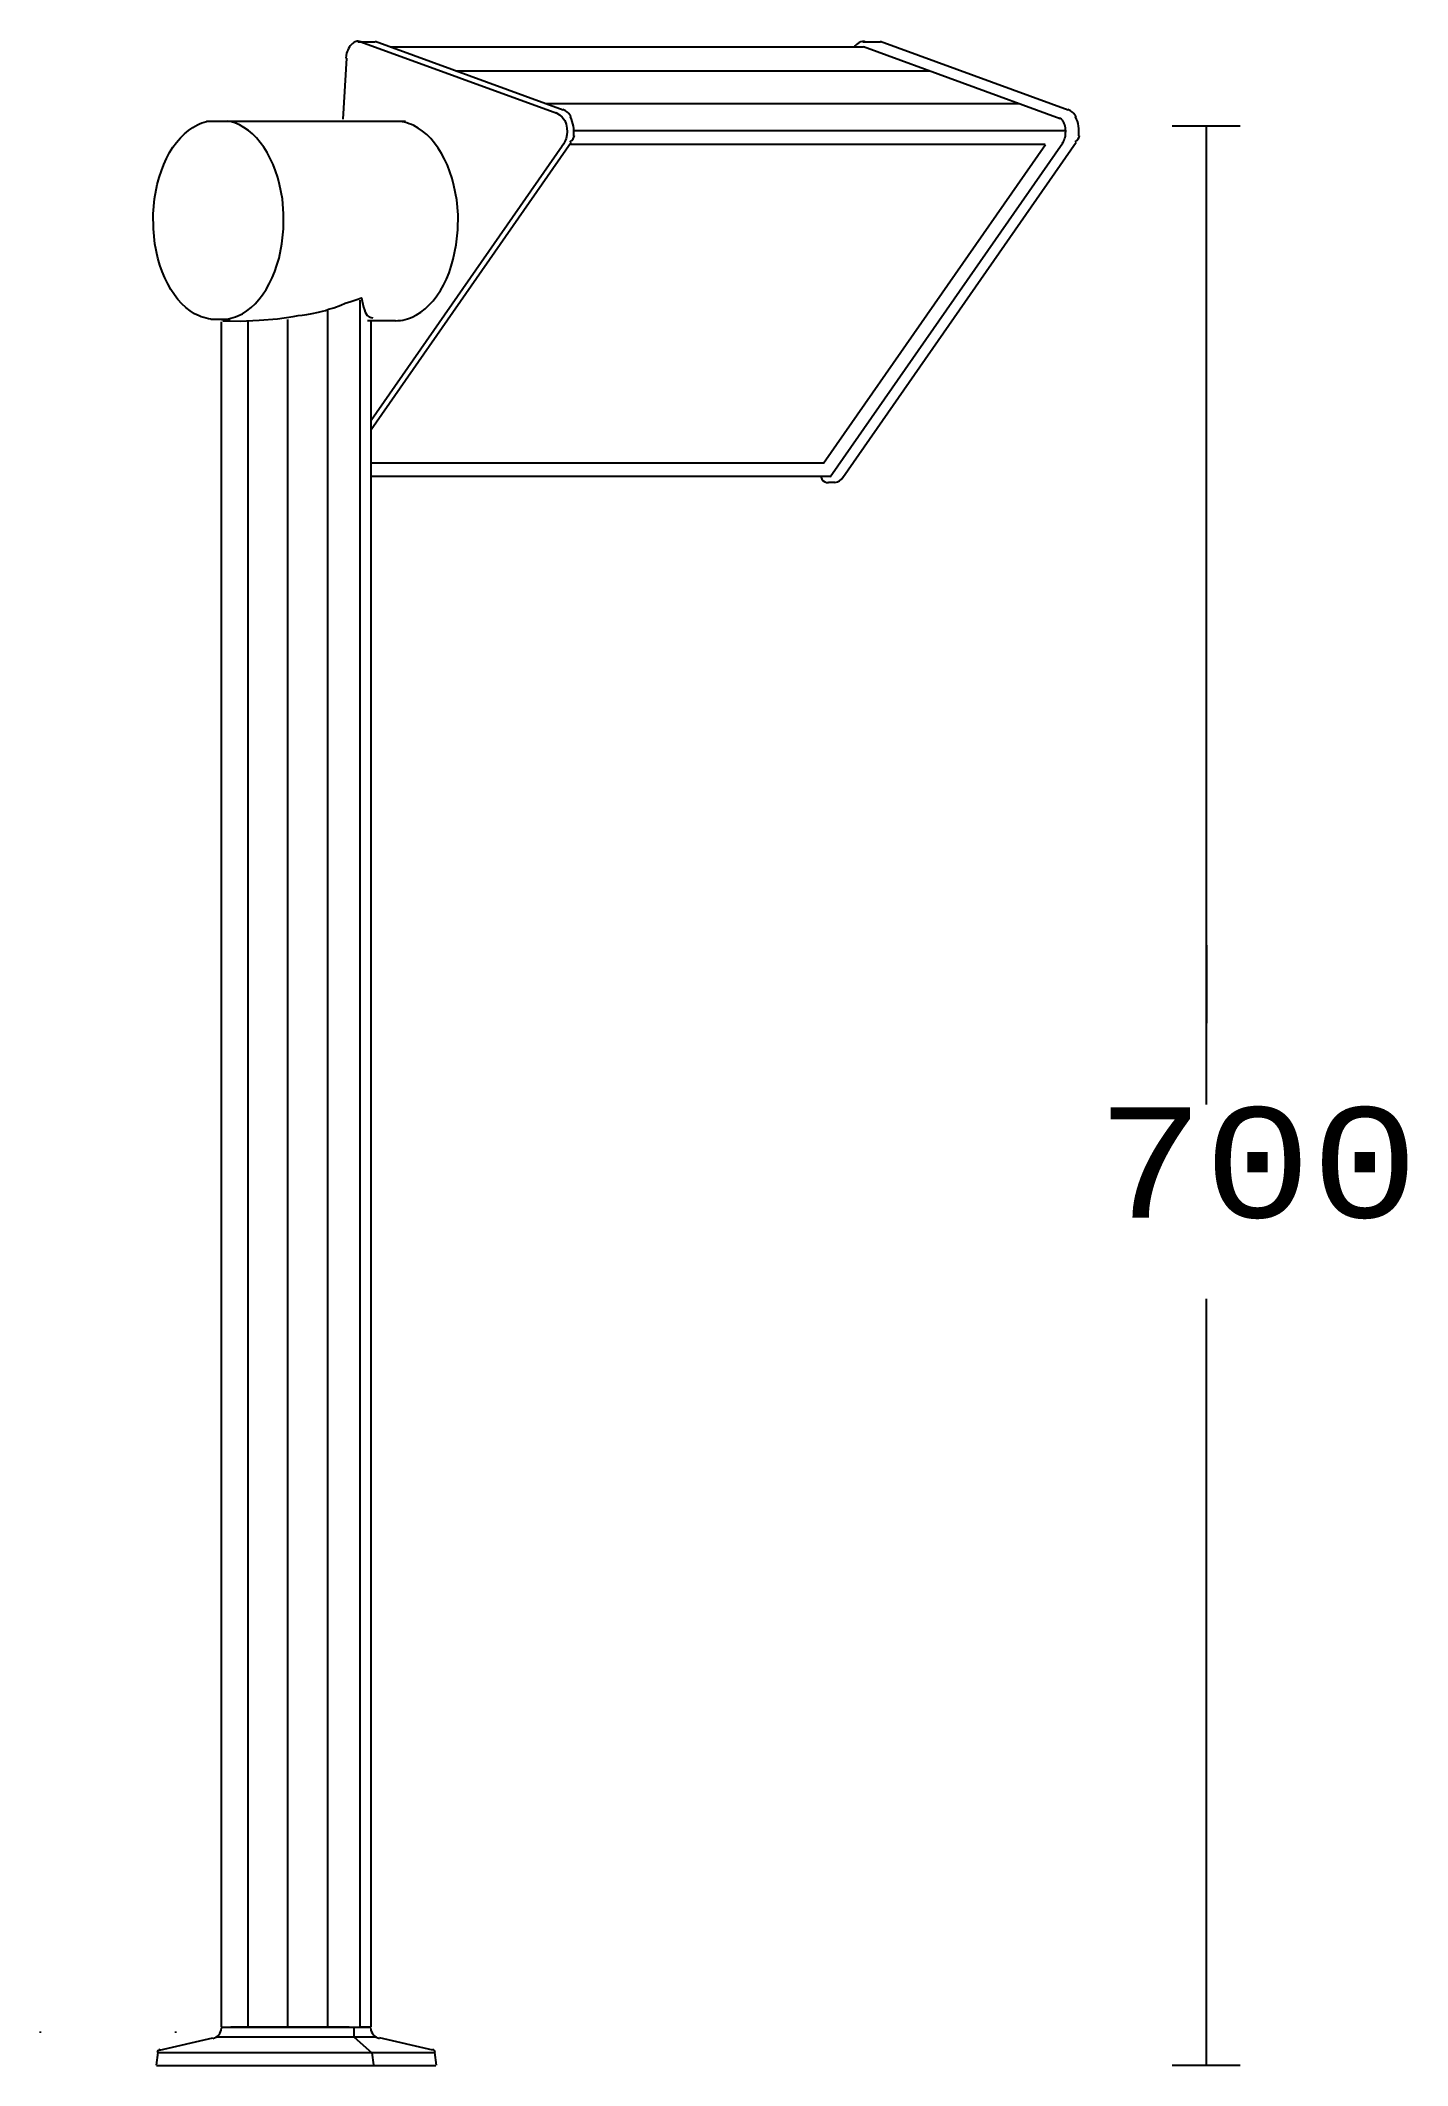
# Model space of a CAD drawing. Extents: x 0 to 163, y 0 to 242.
import ezdxf

# ---------------------------------------------------------------- set-up
doc = ezdxf.new("R2010")
doc.units = 0
doc.layers.add('LIVELLO_1', color=160, linetype='Continuous')
doc.styles.add('STD', font='txt')

# ---------------------------------------------------------------- blocks, each defined once
blk = doc.blocks.new('AI9-BLK1')
at = {"layer": 'LIVELLO_1', "color": 7}
for p, q in [((-41.83, 118.78), (-42.26, 111.51)), ((-40.47, 120.72), (-38.39, 120.72)), ((-16.74, 112.16), (-40.13, 120.7)), ((-15.98, 112.57), (-38.4, 120.76)), ((19.87, 120.07), (-36.6, 120.07)), ((19.8, 120.72), (21.88, 120.72)), ((43.31, 111.55), (19.85, 120.11)), ((44.28, 112.57), (21.86, 120.76)), ((27.69, 117.23), (-28.77, 117.23)), ((-34.77, 111.2), (-58.52, 111.2)), ((38.45, 113.34), (-18.01, 113.34)), ((-38.9, 74.44), (-15.01, 108.76)), ((43.95, 110.09), (-14.73, 110.09)), ((17.39, 68.73), (45.25, 108.76)), ((64.82, 110.67), (56.69, 110.67)), ((60.76, 110.77), (60.76, -6.1)), ((-38.9, 75.56), (-16.1, 108.3)), ((41.54, 108.46), (-15.23, 108.46)), ((15.08, 70.43), (41.57, 108.49)), ((15.89, 68.81), (43.65, 108.68)), ((-40.25, 89.9), (-40.25, -116.2)), ((-58.03, 87.63), (-55.71, 87.63)), ((-56.77, 87.29), (-56.77, -116.2)), ((-53.61, 87.48), (-53.61, -116.06)), ((-48.86, 87.59), (-48.86, -116.2)), ((-44.11, 88.61), (-44.11, -116.2)), ((-39.32, 87.48), (-35.97, 87.48)), ((-38.91, 87.48), (-38.91, -116.2)), ((15.11, 70.46), (-38.87, 70.46)), ((15.93, 68.83), (-38.87, 68.83)), ((15.68, 68.18), (16.46, 68.18)), ((60.8, 12.92), (60.8, 3.62)), ((60.76, -29.31), (60.76, -120.75)), ((-78.34, -116.88), (-78.33, -116.73)), ((-64.13, -118.95), (-57.77, -117.48)), ((-62.25, -116.73), (-62.24, -116.88)), ((-57.4, -117.38), (-38.28, -117.38)), ((-56.77, -116.2), (-55.61, -116.2)), ((-56.77, -116.2), (-38.91, -116.2)), ((-41.52, -116.2), (-55.61, -116.2)), ((-41.52, -116.2), (-40.15, -116.2)), ((-40.97, -117.36), (-38.75, -119.3)), ((-40.94, -116.2), (-40.94, -117.39)), ((-38.92, -116.2), (-40.15, -116.2)), ((-31.54, -118.95), (-37.9, -117.48)), ((-64.34, -119.22), (-64.55, -120.73)), ((-64.51, -120.79), (-31.16, -120.79)), ((-64.38, -119.23), (-31.29, -119.23)), ((-38.81, -119.29), (-38.6, -120.7)), ((-31.33, -119.22), (-31.12, -120.73)), ((64.82, -120.79), (56.69, -120.79))]:
    blk.add_line(p, q, dxfattribs=at)
for points in [[(-40.07, 120.73), (-40.29, 120.78), (-40.42, 120.79), (-40.54, 120.79), (-40.67, 120.78), (-40.81, 120.72), (-40.91, 120.68), (-41.01, 120.61), (-41.11, 120.54), (-41.2, 120.45), (-41.28, 120.36), (-41.37, 120.25), (-41.47, 120.13), (-41.59, 119.92), (-41.67, 119.74), (-41.74, 119.56), (-41.82, 119.36), (-41.86, 119.08), (-41.9, 118.78)], [(-57.47, 87.6), (-57.75, 87.6), (-58.03, 87.63), (-58.31, 87.67), (-58.59, 87.73), (-58.87, 87.81), (-59.15, 87.9), (-59.42, 88.01), (-59.96, 88.28), (-60.48, 88.62), (-60.98, 89.01), (-61.47, 89.47), (-61.94, 89.98), (-62.37, 90.55), (-62.78, 91.17), (-63.16, 91.84), (-63.51, 92.55), (-63.82, 93.3), (-64.09, 94.09), (-64.33, 94.91), (-64.68, 96.62), (-64.87, 98.39), (-64.88, 100.19), (-64.73, 101.97), (-64.41, 103.7), (-64.18, 104.53), (-63.92, 105.33), (-63.63, 106.09), (-63.29, 106.82), (-62.93, 107.5), (-62.53, 108.14), (-62.1, 108.73), (-61.65, 109.26), (-61.17, 109.74), (-60.67, 110.16), (-60.15, 110.52), (-59.62, 110.81), (-59.35, 110.93), (-59.08, 111.04), (-58.8, 111.13), (-58.52, 111.2), (-58.24, 111.26)], [(-56.74, 87.6), (-56.46, 87.6), (-56.18, 87.63), (-55.9, 87.67), (-55.62, 87.73), (-55.34, 87.81), (-55.06, 87.9), (-54.79, 88.01), (-54.25, 88.28), (-53.73, 88.62), (-53.22, 89.01), (-52.74, 89.47), (-52.28, 89.98), (-51.84, 90.55), (-51.43, 91.17), (-51.05, 91.84), (-50.71, 92.55), (-50.39, 93.3), (-50.12, 94.09), (-49.88, 94.91), (-49.53, 96.62), (-49.35, 98.39), (-49.33, 100.19), (-49.48, 101.97), (-49.81, 103.7), (-50.03, 104.53), (-50.29, 105.33), (-50.59, 106.09), (-50.92, 106.82), (-51.28, 107.5), (-51.68, 108.14), (-52.11, 108.73), (-52.56, 109.26), (-53.04, 109.74), (-53.54, 110.16), (-54.06, 110.52), (-54.59, 110.81), (-54.86, 110.93), (-55.14, 111.04), (-55.41, 111.13), (-55.69, 111.2), (-55.97, 111.26)], [(-35.98, 87.44), (-35.69, 87.45), (-35.4, 87.47), (-35.12, 87.52), (-34.84, 87.58), (-34.56, 87.65), (-34.29, 87.75), (-34.01, 87.86), (-33.47, 88.13), (-32.95, 88.46), (-32.44, 88.86), (-31.95, 89.32), (-31.48, 89.83), (-31.04, 90.4), (-30.63, 91.03), (-30.25, 91.7), (-29.91, 92.41), (-29.59, 93.17), (-29.32, 93.95), (-29.08, 94.77), (-28.73, 96.49), (-28.54, 98.27), (-28.52, 100.07), (-28.68, 101.86), (-29, 103.59), (-29.23, 104.42), (-29.49, 105.22), (-29.79, 105.99), (-30.12, 106.72), (-30.49, 107.4), (-30.89, 108.05), (-31.32, 108.64), (-31.77, 109.17), (-32.26, 109.65), (-32.75, 110.07), (-33.27, 110.43), (-33.81, 110.73), (-34.08, 110.85), (-34.36, 110.95), (-34.64, 111.05), (-34.92, 111.12), (-35.2, 111.17)], [(-16.86, 112.28), (-16.41, 112.01), (-16.08, 111.75), (-15.78, 111.32), (-15.63, 110.91), (-15.53, 110.43), (-15.5, 110), (-15.54, 109.61), (-15.63, 109.2), (-15.72, 108.89), (-15.93, 108.51), (-16.14, 108.24)], [(43.62, 108.64), (43.66, 108.7), (43.74, 108.83), (43.8, 108.97), (43.86, 109.13), (43.91, 109.31), (43.95, 109.49), (43.97, 109.67), (43.98, 109.87), (43.99, 110.06), (43.98, 110.25), (43.96, 110.45), (43.92, 110.63), (43.88, 110.8), (43.82, 110.97), (43.76, 111.11), (43.68, 111.25), (43.64, 111.31), (43.6, 111.36), (43.56, 111.42), (43.51, 111.47), (43.47, 111.51), (43.42, 111.54), (43.37, 111.57), (43.32, 111.6), (43.27, 111.62)], [(-56.59, 87.44), (-54.51, 87.39), (-52.24, 87.5), (-50.07, 87.68), (-48.19, 87.96), (-47.59, 88.05), (-47.12, 88.11), (-46.58, 88.19), (-45.91, 88.3), (-45.15, 88.46), (-44.69, 88.59), (-44.32, 88.68), (-43.96, 88.8), (-43.35, 88.98), (-42.51, 89.3), (-41.97, 89.54), (-41.3, 89.75), (-40.73, 89.93), (-40.03, 90.19), (-39.94, 89.78), (-39.86, 89.41), (-39.78, 89.06), (-39.68, 88.73), (-39.59, 88.46), (-39.5, 88.25), (-39.36, 88.06), (-39.14, 87.91), (-38.87, 87.82), (-38.68, 87.79)], [(14.78, 68.83), (14.89, 68.54), (15.03, 68.35), (15.24, 68.22), (15.46, 68.15), (15.68, 68.14)]]:
    blk.add_lwpolyline(points, dxfattribs=at)
for points in [[(20.15, 120.7), (19.6, 120.88), (19.02, 120.6), (18.76, 120.03)], [(-15.04, 111.73), (-15.23, 112.16), (-15.58, 112.49), (-16.02, 112.64)], [(-14.72, 109.52), (-14.63, 110.29), (-14.76, 111.07), (-15.1, 111.78)], [(45.22, 111.73), (45.03, 112.16), (44.68, 112.49), (44.25, 112.64)], [(45.54, 109.52), (45.64, 110.3), (45.5, 111.07), (45.17, 111.78)], [(-15.16, 108.79), (-14.85, 109.02), (-14.67, 109.28), (-14.62, 109.56)], [(45.1, 108.79), (45.41, 109.02), (45.59, 109.28), (45.64, 109.56)], [(16.46, 68.14), (16.86, 68.16), (17.22, 68.4), (17.44, 68.79)], [(-57.78, -117.57), (-57.22, -117.44), (-56.8, -116.94), (-56.75, -116.33)], [(-38.94, -116.37), (-38.89, -116.95), (-38.46, -117.44), (-37.88, -117.56)], [(-64.06, -118.87), (-64.26, -118.91), (-64.4, -119.06), (-64.42, -119.24)], [(-31.25, -119.25), (-31.27, -119.07), (-31.4, -118.92), (-31.57, -118.88)]]:
    blk.add_open_spline(points, degree=3, dxfattribs=at)
at = {"layer": 'LIVELLO_1', "color": 7, "insert": (47.71, -6.44), "char_height": 13.1574, "attachment_point": 1, "style": 'STD'}
blk.add_mtext('\\fCourier|b0|i0;\\H13.1574;\\W0.97;\\C7;700', dxfattribs=at)

msp = doc.modelspace()

# ---------------------------------------------------------------- block references
at = {"layer": 'LIVELLO_1', "color": 7}
msp.add_blockref('AI9-BLK1', (78.706479, 121.166506), dxfattribs=at)

doc.saveas('drawing.dxf')
